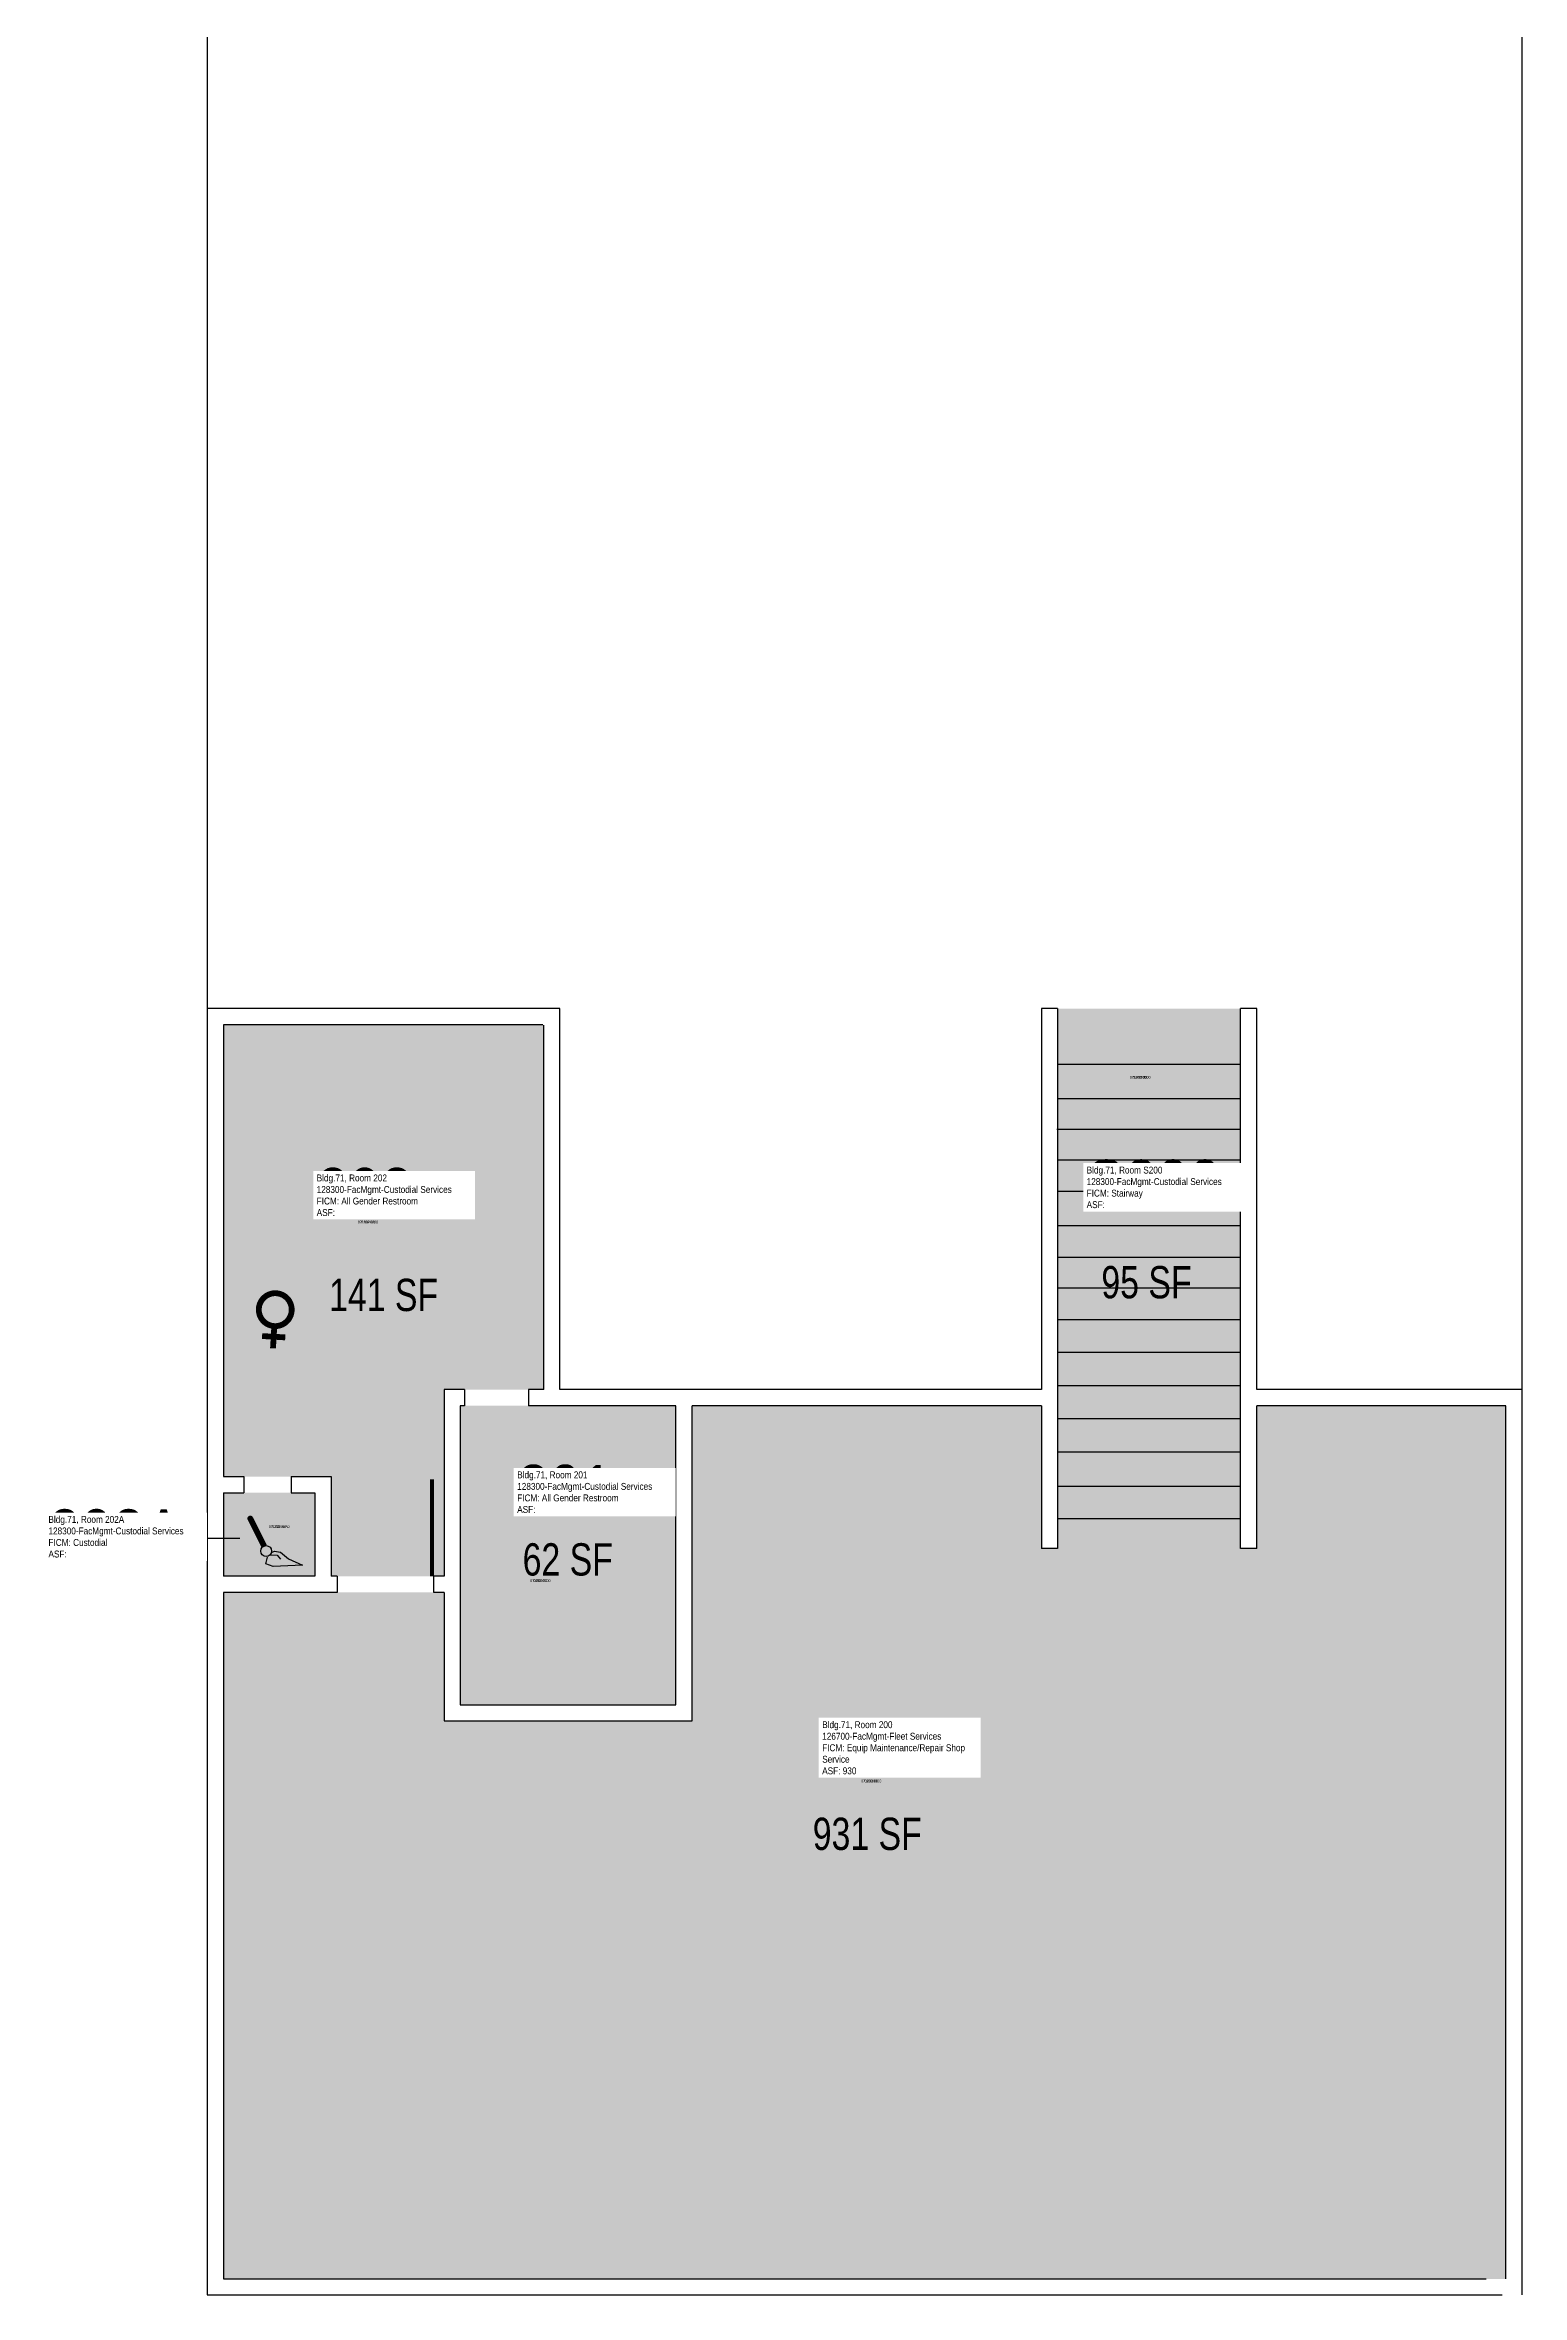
# Model space of a CAD drawing. Header units: inches. Extents: x -60 to 489, y 0 to 1673.
# Drawn here: x -60 to 489, y 0 to 836 of the extents above; entities that cross this region are included whole.
import ezdxf
from ezdxf.enums import TextEntityAlignment as Align

# ---------------------------------------------------------------- set-up
doc = ezdxf.new("R2010")
doc.units = ezdxf.units.IN
doc.header["$LTSCALE"] = 50
doc.header["$MEASUREMENT"] = 0
doc.layers.get('0').update_dxf_attribs({"linetype": 'CONTINUOUS'})
for name, color, linetype in [('A-DOOR', 2, 'CONTINUOUS'), ('A-FLOR', 3, 'CONTINUOUS'), ('A-IDEN-ICON', 4, 'CONTINUOUS'), ('A-IDEN-RNUM', 7, 'CONTINUOUS'), ('A-IDEN-SNUM', 4, 'CONTINUOUS'), ('A-IDEN-VNUM', 4, 'CONTINUOUS'), ('A-ROOF', 2, 'CONTINUOUS'), ('A-WALL', 5, 'CONTINUOUS'), ('AREA-TEXT', 3, 'CONTINUOUS'), ('Rooms-Category-Color', 7, 'CONTINUOUS'), ('Rooms-College-Color', 7, 'CONTINUOUS'), ('Rooms-Department-Color', 7, 'CONTINUOUS'), ('Rooms-Division-Color', 7, 'CONTINUOUS'), ('Rooms-Information', 7, 'CONTINUOUS')]:
    doc.layers.add(name, color=color, linetype=linetype)
doc.styles.add('CP_AREA', font='arial.ttf', dxfattribs={"height": 15})
doc.styles.add('CP_ROOMSNUMBER', font='arial.ttf', dxfattribs={"height": 1})
doc.styles.add('CP_ROOMVNUMBER', font='arial.ttf', dxfattribs={"width": 0.85, "height": 0.075})

# ---------------------------------------------------------------- blocks, each defined once
blk = doc.blocks.new('CPWOMEN')
at = {"color": 0, "linetype": 'ByBlock', "const_width": 0.015}
blk.add_lwpolyline([(-0.0375, 0, 1), (0.0475, 0, 1)], format="xyb", close=True, dxfattribs=at)
for points in [[(0.005, -0.04), (0.005, -0.1)], [(-0.025, -0.07), (0.035, -0.07)]]:
    blk.add_lwpolyline(points, dxfattribs=at)
blk = doc.blocks.new('CPCUST')
at = {"color": 0, "linetype": 'ByBlock'}
for p, q in [((0.0171, -0.0639), (0.02, -0.0466)), ((0.0262, -0.0408), (0.0446, -0.0406)), ((0.0297, -0.0341), (0.0376, -0.0302)), ((0.0376, -0.0302), (0.0533, -0.0324)), ((0.0446, -0.0406), (0.0543, -0.0505)), ((0.0533, -0.0324), (0.0745, -0.0479)), ((0.0745, -0.0479), (0.1117, -0.0625)), ((0.0358, -0.0705), (0.0171, -0.0639)), ((0.1117, -0.0625), (0.0358, -0.0705))]:
    blk.add_line(p, q, dxfattribs=at)
at = {"color": 0, "linetype": 'ByBlock', "const_width": 0.0075}
blk.add_lwpolyline([(-0.0332, 0.0481, 1), (-0.0268, 0.0519, 1)], format="xyb", close=True, dxfattribs=at)
at = {"color": 0, "linetype": 'ByBlock', "const_width": 0.015}
blk.add_lwpolyline([(-0.03, 0.05), (0.01, -0.0193)], dxfattribs=at)
at = {"color": 0, "linetype": 'ByBlock'}
blk.add_circle((0.0158, -0.0313), 0.0141, dxfattribs=at)

msp = doc.modelspace()

# ---------------------------------------------------------------- hatches: boundary and pattern name
at = {"layer": 'Rooms-Category-Color', "true_color": 0xadadad}
for points in [[(384.12, 478.22), (316.07, 478.22), (316.07, 277.46), (384.12, 277.46)], [(119.37, 336.6), (125.1, 336.6), (125.1, 472.22), (6, 472.22), (6, 304.22), (31.24, 304.22), (46.03, 304.22), (46.03, 267.2), (81.32, 267.2), (88.01, 267.2), (88.01, 336.6)], [(174.23, 330.6), (95.66, 330.6), (94.01, 330.6), (94.01, 219.44), (174.23, 219.44)], [(6, 267.2), (40.03, 267.2), (40.03, 298.22), (6, 298.22)]]:
    msp.add_hatch(color=253, dxfattribs=at).paths.add_polyline_path(points)
at = {"layer": 'Rooms-Category-Color', "true_color": 0xe3c5e1}
msp.add_hatch(color=254, dxfattribs=at).paths.add_polyline_path([(482.75, 6), (482.75, 330.6), (390.12, 330.6), (390.12, 277.46), (310.07, 277.46), (310.07, 330.6), (180.23, 330.6), (180.23, 213.44), (88.01, 213.44), (88.01, 261.2), (6, 261.2), (6, 6)])
at = {"layer": 'Rooms-College-Color', "true_color": 0xadadad}
for points in [[(384.12, 478.22), (316.07, 478.22), (316.07, 277.46), (384.12, 277.46)], [(119.37, 336.6), (125.1, 336.6), (125.1, 472.22), (6, 472.22), (6, 304.22), (31.24, 304.22), (46.03, 304.22), (46.03, 267.2), (81.32, 267.2), (88.01, 267.2), (88.01, 336.6)], [(174.23, 330.6), (95.66, 330.6), (94.01, 330.6), (94.01, 219.44), (174.23, 219.44)], [(6, 267.2), (40.03, 267.2), (40.03, 298.22), (6, 298.22)]]:
    msp.add_hatch(color=253, dxfattribs=at).paths.add_polyline_path(points)
at = {"layer": 'Rooms-College-Color', "true_color": 0x80bc67}
msp.add_hatch(color=83, dxfattribs=at).paths.add_polyline_path([(482.75, 6), (482.75, 330.6), (390.12, 330.6), (390.12, 277.46), (310.07, 277.46), (310.07, 330.6), (180.23, 330.6), (180.23, 213.44), (88.01, 213.44), (88.01, 261.2), (6, 261.2), (6, 6)])
at = {"layer": 'Rooms-Department-Color', "true_color": 0xacacac}
for points in [[(384.12, 478.22), (316.07, 478.22), (316.07, 277.46), (384.12, 277.46)], [(119.37, 336.6), (125.1, 336.6), (125.1, 472.22), (6, 472.22), (6, 304.22), (31.24, 304.22), (46.03, 304.22), (46.03, 267.2), (81.32, 267.2), (88.01, 267.2), (88.01, 336.6)], [(174.23, 330.6), (95.66, 330.6), (94.01, 330.6), (94.01, 219.44), (174.23, 219.44)], [(6, 267.2), (40.03, 267.2), (40.03, 298.22), (6, 298.22)]]:
    msp.add_hatch(color=253, dxfattribs=at).paths.add_polyline_path(points)
at = {"layer": 'Rooms-Department-Color', "true_color": 0x80bc67}
msp.add_hatch(color=83, dxfattribs=at).paths.add_polyline_path([(482.75, 6), (482.75, 330.6), (390.12, 330.6), (390.12, 277.46), (310.07, 277.46), (310.07, 330.6), (180.23, 330.6), (180.23, 213.44), (88.01, 213.44), (88.01, 261.2), (6, 261.2), (6, 6)])
at = {"layer": 'Rooms-Division-Color', "true_color": 0xadadad}
for points in [[(384.12, 478.22), (316.07, 478.22), (316.07, 277.46), (384.12, 277.46)], [(119.37, 336.6), (125.1, 336.6), (125.1, 472.22), (6, 472.22), (6, 304.22), (31.24, 304.22), (46.03, 304.22), (46.03, 267.2), (81.32, 267.2), (88.01, 267.2), (88.01, 336.6)], [(174.23, 330.6), (95.66, 330.6), (94.01, 330.6), (94.01, 219.44), (174.23, 219.44)], [(6, 267.2), (40.03, 267.2), (40.03, 298.22), (6, 298.22)]]:
    msp.add_hatch(color=253, dxfattribs=at).paths.add_polyline_path(points)
at = {"layer": 'Rooms-Division-Color', "true_color": 0x80bc67}
msp.add_hatch(color=83, dxfattribs=at).paths.add_polyline_path([(482.75, 6), (482.75, 330.6), (390.12, 330.6), (390.12, 277.46), (310.07, 277.46), (310.07, 330.6), (180.23, 330.6), (180.23, 213.44), (88.01, 213.44), (88.01, 261.2), (6, 261.2), (6, 6)])

# ---------------------------------------------------------------- linework, layer by layer
at = {"layer": 'A-DOOR'}
msp.add_lwpolyline([(83.5, 267.2, 1.5, 1.5, 0), (83.5, 303.2, 0, 0, 0), (84.25, 303.2, 0, 0, 0.414214), (48.25, 267.2, 0, 0, 0.414214)], format="xyseb", dxfattribs=at)
at = {"layer": 'A-FLOR'}
for p, q in [((316.07, 457.55), (384.12, 457.55)), ((384.12, 444.69), (316.07, 444.69)), ((315.88, 433.38), (384.12, 433.38)), ((384.12, 421.86), (316.07, 421.86)), ((316.07, 410.37), (384.31, 410.37)), ((384.12, 397.51), (316.07, 397.51)), ((316.07, 385.82), (384.12, 385.82)), ((384.12, 374.3), (316.07, 374.3)), ((316.07, 362.61), (384.12, 362.61)), ((384.12, 350.33), (316.07, 350.33)), ((384.12, 338.04), (316.07, 338.04)), ((384.12, 325.76), (316.07, 325.76)), ((384.12, 313.31), (316.07, 313.31)), ((316.07, 300.67), (384.12, 300.67)), ((384.12, 288.57), (316.07, 288.57))]:
    msp.add_line(p, q, dxfattribs=at)
at = {"layer": 'A-ROOF'}
for points in [[(0, 1573.09), (0, 478.22)], [(488.75, 336.6), (488.75, 1573.09)]]:
    msp.add_lwpolyline(points, dxfattribs=at)
at = {"layer": 'A-WALL'}
for p, q in [((131.1, 478.22), (0, 478.22)), ((0, 478.22), (0, 0)), ((131.1, 336.6), (131.1, 478.22)), ((310.07, 478.22), (310.07, 336.6)), ((316.07, 478.22), (310.07, 478.22)), ((316.07, 478.22), (316.07, 277.46)), ((384.12, 277.46), (384.12, 478.22)), ((390.12, 478.22), (384.12, 478.22)), ((390.12, 336.6), (390.12, 478.22)), ((124.72, 472.22), (6, 472.22)), ((6, 472.22), (6, 304.22)), ((125.1, 336.6), (125.1, 472.03)), ((88.01, 336.6), (88.01, 267.2)), ((95.66, 336.6), (88.01, 336.6)), ((95.66, 336.6), (95.66, 330.6)), ((125.1, 336.6), (119.37, 336.6)), ((119.37, 336.6), (119.37, 330.6)), ((310.07, 336.6), (131.1, 336.6)), ((488.75, 336.6), (390.12, 336.6)), ((488.75, 0), (488.75, 336.6)), ((94.01, 330.6), (94.01, 219.44)), ((95.66, 330.6), (94.01, 330.6)), ((174.23, 330.6), (119.37, 330.6)), ((174.23, 219.44), (174.23, 330.6)), ((180.23, 213.44), (180.23, 330.6)), ((310.07, 330.6), (180.23, 330.6)), ((310.07, 330.6), (310.07, 277.46)), ((482.75, 330.6), (390.12, 330.6)), ((390.12, 277.46), (390.12, 330.6)), ((482.75, 6), (482.75, 330.6)), ((6, 304.22), (13.65, 304.22)), ((13.65, 304.22), (13.65, 298.22)), ((31.24, 304.22), (31.24, 298.22)), ((31.24, 304.22), (46.03, 304.22)), ((46.03, 304.22), (46.03, 267.2)), ((6, 298.22), (13.65, 298.22)), ((6, 298.22), (6, 267.2)), ((31.24, 298.22), (40.03, 298.22)), ((40.03, 298.22), (40.03, 267.2)), ((316.07, 277.46), (310.07, 277.46)), ((316.07, 277.46), (310.07, 277.46)), ((390.12, 277.46), (384.12, 277.46)), ((40.03, 267.2), (6, 267.2)), ((6, 261.2), (6, 6)), ((48.25, 261.2), (6, 261.2)), ((48.25, 267.2), (46.03, 267.2)), ((48.25, 267.2), (48.25, 261.2)), ((88.01, 267.2), (84.25, 267.2)), ((84.25, 261.2), (84.25, 267.2)), ((88.01, 261.2), (84.25, 261.2)), ((88.01, 261.2), (88.01, 213.44)), ((94.01, 219.44), (174.23, 219.44)), ((88.01, 213.44), (180.23, 213.44)), ((0, 0), (481.38, 0)), ((0, 0), (1, 0)), ((0, 0), (1, 0)), ((6, 6), (475.38, 6))]:
    msp.add_line(p, q, dxfattribs=at)
at = {"layer": 'AREA-TEXT'}
msp.add_lwpolyline([(-1.69, 281.36), (12.06, 281.36)], dxfattribs=at)

# ---------------------------------------------------------------- block references
at = {"layer": 'A-IDEN-ICON', "xscale": 144.0000000048988, "yscale": 144.0000000048988, "zscale": 144.0000000048988, "rotation": 356.6569155933404}
for name, p in [('CPWOMEN', (24.56, 366.34)), ('CPCUST', (19.89, 281.2))]:
    msp.add_blockref(name, p, dxfattribs=at)

# ---------------------------------------------------------------- texts
at = {"layer": 'A-IDEN-RNUM', "style": 'CP_ROOMSNUMBER', "width": 0.85}
for s, p in [('S200-00', (346.78, 452.68)), ('0202-00', (59.75, 398.84)), ('0202-A0', (26.72, 285.67)), ('0201-00', (123.82, 265.56)), ('0200-00', (246.81, 191.08))]:
    msp.add_text(s, height=1, dxfattribs=at).set_placement(p, align=Align.MIDDLE)
at = {"layer": 'A-IDEN-SNUM', "style": 'CP_ROOMSNUMBER', "width": 0.85}
for s, p in [('0710S20000', (346.78, 452.68)), ('0710020200', (59.75, 398.84)), ('07100202A0', (26.72, 285.67)), ('0710020100', (123.82, 265.56)), ('0710020000', (246.81, 191.08))]:
    msp.add_text(s, height=1, dxfattribs=at).set_placement(p, align=Align.MIDDLE)
at = {"layer": 'A-IDEN-VNUM', "style": 'CP_ROOMVNUMBER', "width": 0.85}
for s, p in [('202', (58.52, 409.96)), ('S200', (351.87, 413.01)), ('201', (133.05, 299.6)), ('202A', (-34.06, 283.03)), ('200', (246.43, 202.42))]:
    msp.add_text(s, height=18, dxfattribs=at).set_placement(p, align=Align.MIDDLE)
at = {"layer": 'AREA-TEXT', "style": 'CP_AREA', "width": 0.75}
for s, p in [('141 SF', (65.55, 371.78)), ('95 SF', (349.15, 376.51)), ('7 SF', (-15.64, 282.74)), ('62 SF', (134.01, 273.46)), ('931 SF', (245.35, 171.44))]:
    msp.add_text(s, height=12, dxfattribs=at).set_placement(p, align=Align.MIDDLE_CENTER)

# ---------------------------------------------------------------- next in the draw order: texts
at = {"layer": 'Rooms-Information', "width": 57.6, "attachment_point": 7, "style": 'CP_ROOMVNUMBER', "bg_fill": 3, "box_fill_scale": 1.5, "bg_fill_color": 256, "bg_fill_true_color": 13158600, "bg_fill_transparency": 0}
for s, insert, char_height in [('Bldg.71, Room S200^M^J128300-FacMgmt-Custodial Services^M^JFICM: Stairway^M^JASF: ', (326.91, 404.01), 2.5714), ('Bldg.71, Room 202^M^J128300-FacMgmt-Custodial Services^M^JFICM: All Gender Restroom^M^JASF: ', (40.68, 401.08), 2.5714), ('Bldg.71, Room 201^M^J128300-FacMgmt-Custodial Services^M^JFICM: All Gender Restroom^M^JASF: ', (115.22, 290.71), 2.5714), ('Bldg.71, Room 202A^M^J128300-FacMgmt-Custodial Services^M^JFICM: Custodial^M^JASF: ', (-59.03, 274.14), 2.5714), ('Bldg.71, Room 200^M^J126700-FacMgmt-Fleet Services^M^JFICM: Equip Maintenance/Repair Shop Service^M^JASF: 930', (228.6, 193.54), 2.57143)]:
    msp.add_mtext(s, dxfattribs=dict(at, insert=insert, char_height=char_height))

doc.saveas('drawing.dxf')
